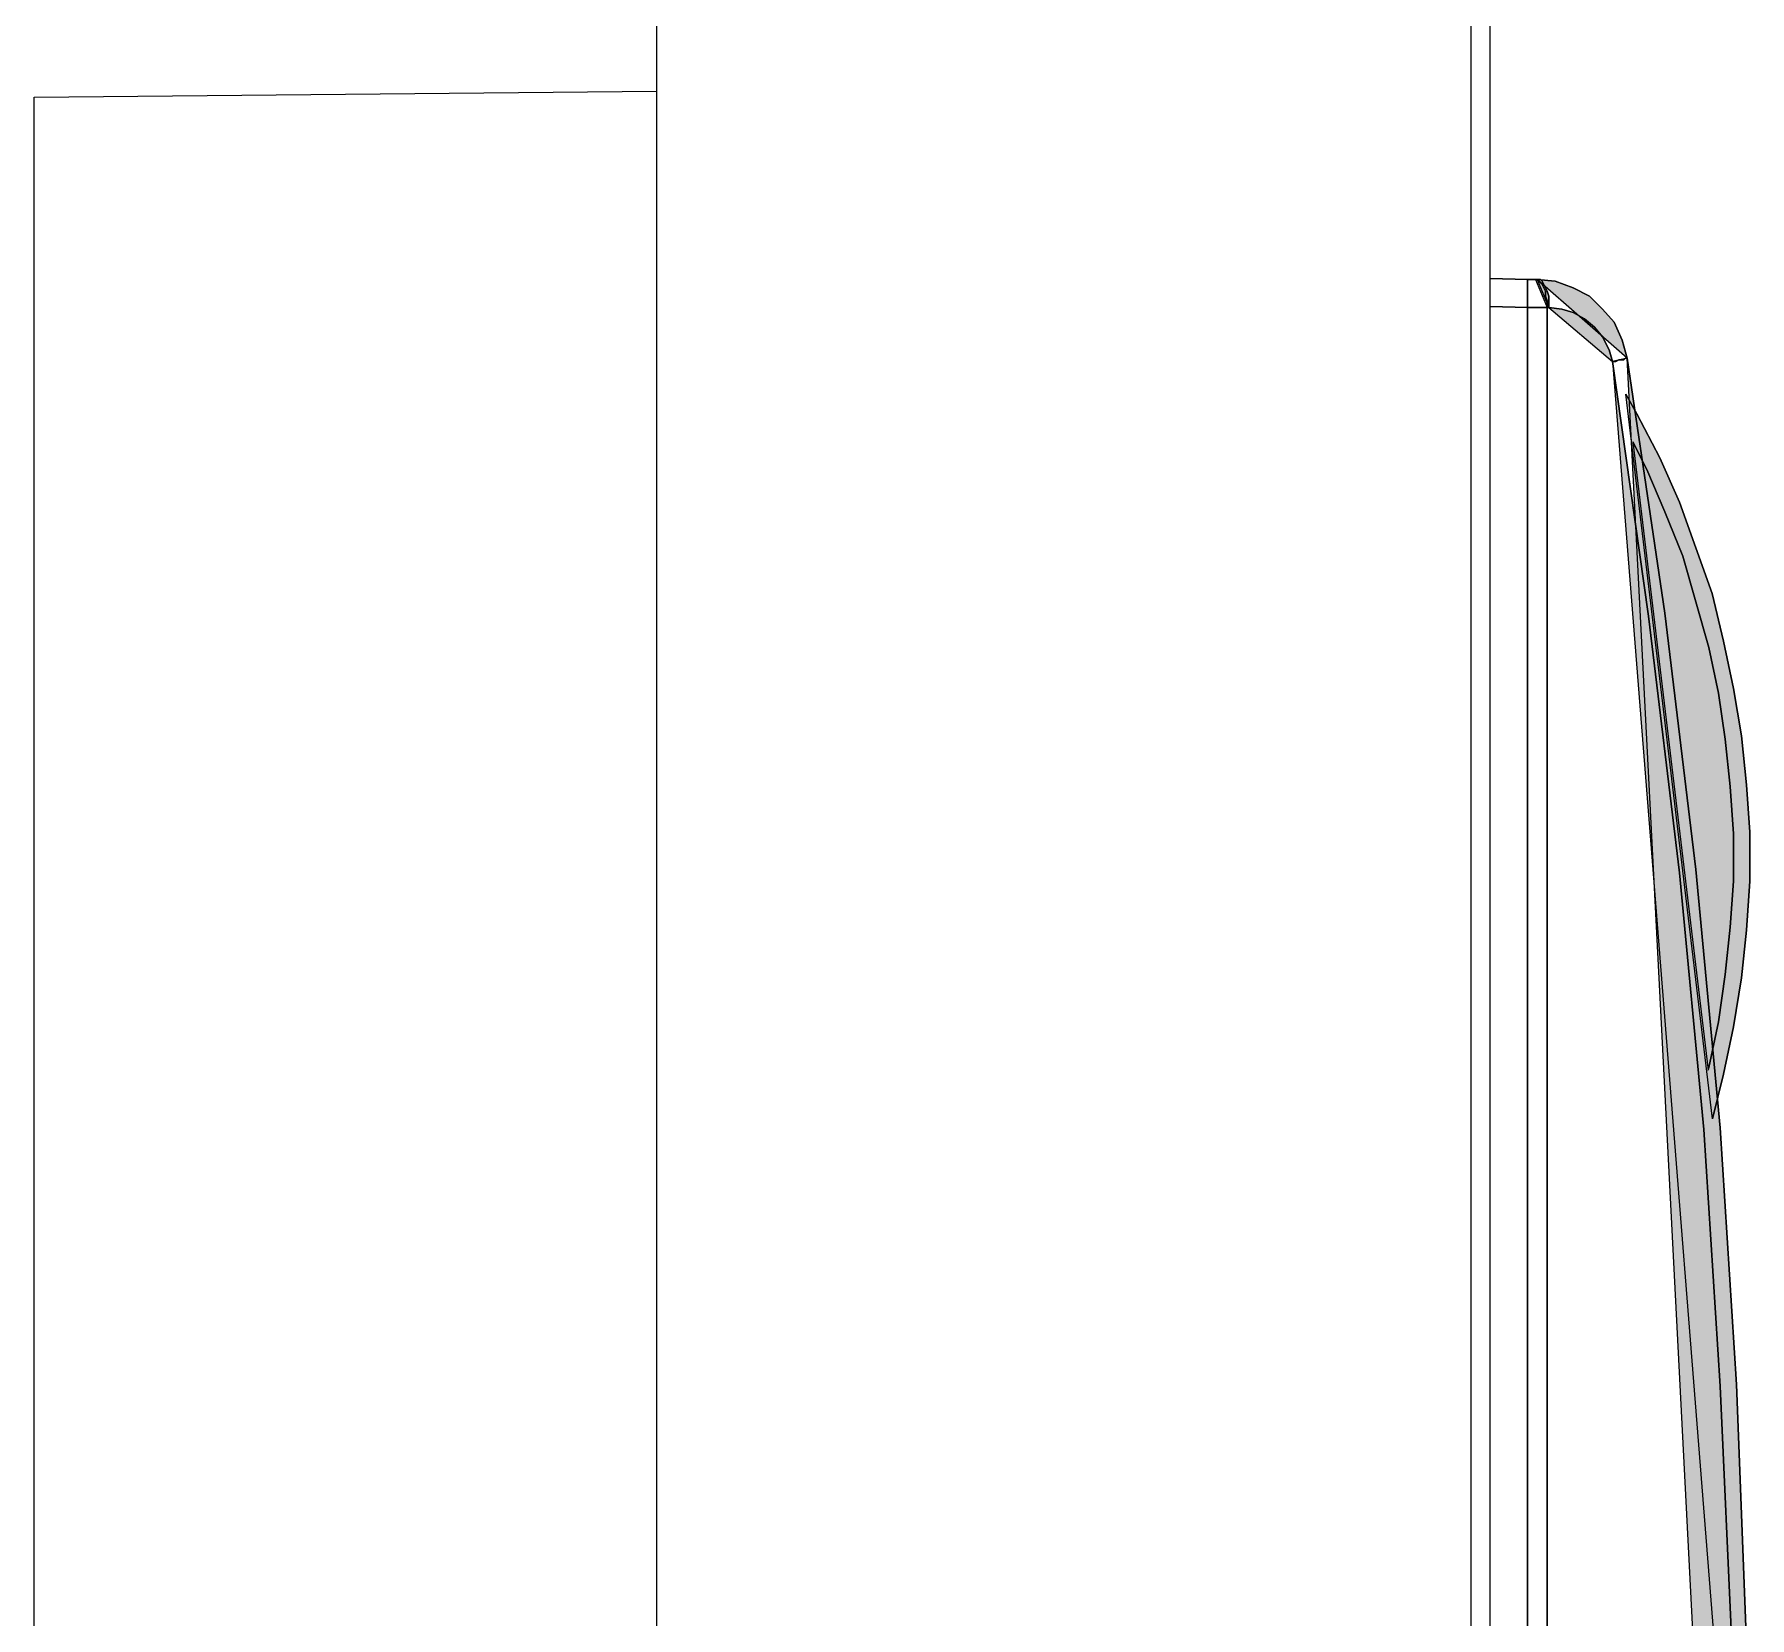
# Model space of a CAD drawing. Header units: centimetres. Extents: x -9.3 to 8.8, y -8.1 to 9.2.
# Drawn here: x 6.961 to 8.813, y 5.19 to 6.899 of the extents above; entities that cross this region are included whole.
import ezdxf

# ---------------------------------------------------------------- set-up
doc = ezdxf.new("R2010")
doc.units = ezdxf.units.CM
doc.header["$MEASUREMENT"] = 0
doc.layers.add('Camada 1', color=7, linetype='Continuous')

msp = doc.modelspace()

# ---------------------------------------------------------------- hatches: boundary and pattern name
at = {"layer": 'Camada 1', "true_color": 0x373435}
h = msp.add_hatch(color=250, dxfattribs=at)
edge = h.paths.add_edge_path()
edge.add_spline(control_points=[(8.5731, 6.63445), (8.5731, 6.63445), (8.53299, 6.63554), (8.53299, 6.63554), (8.53299, 6.63554), (8.5731, 6.63445), (8.5731, 6.63445)], knot_values=[0, 0, 0, 0, 0.5, 0.5, 0.5, 1, 1, 1, 1], degree=3, periodic=1)
h = msp.add_hatch(color=250, dxfattribs=at)
edge = h.paths.add_edge_path()
edge.add_spline(control_points=[(8.5731, 6.63445), (8.5731, 6.63445), (8.5731, 6.60446), (8.5731, 6.60446), (8.5731, 6.60446), (8.5731, 6.63445), (8.5731, 6.63445)], knot_values=[0, 0, 0, 0, 0.5, 0.5, 0.5, 1, 1, 1, 1], degree=3, periodic=1)
h = msp.add_hatch(color=250, dxfattribs=at)
edge = h.paths.add_edge_path()
edge.add_spline(control_points=[(8.58192, 6.63445), (8.58192, 6.63445), (8.5731, 6.63445), (8.5731, 6.63445), (8.5731, 6.63445), (8.58192, 6.63445), (8.58192, 6.63445)], knot_values=[0, 0, 0, 0, 0.5, 0.5, 0.5, 1, 1, 1, 1], degree=3, periodic=1)
h = msp.add_hatch(color=250, dxfattribs=at)
edge = h.paths.add_edge_path()
edge.add_spline(control_points=[(8.58192, 6.63445), (8.58192, 6.63445), (8.58368, 6.63445), (8.58368, 6.63445), (8.58368, 6.63445), (8.58545, 6.63268), (8.58545, 6.63268), (8.58545, 6.63268), (8.58897, 6.62915), (8.58897, 6.62915), (8.58897, 6.62915), (8.59074, 6.62563), (8.59074, 6.62563), (8.59074, 6.62563), (8.5925, 6.6221), (8.5925, 6.6221), (8.5925, 6.6221), (8.5925, 6.61681), (8.5925, 6.61681), (8.5925, 6.61681), (8.59427, 6.61151), (8.59427, 6.61151), (8.59427, 6.61151), (8.59427, 6.60446), (8.59427, 6.60446), (8.59427, 6.60446), (8.58192, 6.63445), (8.58192, 6.63445)], knot_values=[0, 0, 0, 0, 0.1111111, 0.1111111, 0.1111111, 0.2222222, 0.2222222, 0.2222222, 0.3333333, 0.3333333, 0.3333333, 0.4444444, 0.4444444, 0.4444444, 0.5555556, 0.5555556, 0.5555556, 0.6666667, 0.6666667, 0.6666667, 0.7777778, 0.7777778, 0.7777778, 0.8888889, 0.8888889, 0.8888889, 1, 1, 1, 1], degree=3, periodic=1)
h = msp.add_hatch(color=250, dxfattribs=at)
edge = h.paths.add_edge_path()
edge.add_spline(control_points=[(8.58368, 6.63445), (8.58368, 6.63445), (8.58192, 6.63445), (8.58192, 6.63445), (8.58192, 6.63445), (8.58368, 6.63445), (8.58368, 6.63445)], knot_values=[0, 0, 0, 0, 0.5, 0.5, 0.5, 1, 1, 1, 1], degree=3, periodic=1)
h = msp.add_hatch(color=250, dxfattribs=at)
edge = h.paths.add_edge_path()
edge.add_spline(control_points=[(8.58368, 6.63445), (8.58368, 6.63445), (8.58721, 6.63445), (8.58721, 6.63445), (8.58721, 6.63445), (8.58897, 6.63268), (8.58897, 6.63268), (8.58897, 6.63268), (8.59074, 6.62915), (8.59074, 6.62915), (8.59074, 6.62915), (8.5925, 6.62563), (8.5925, 6.62563), (8.5925, 6.62563), (8.59427, 6.6221), (8.59427, 6.6221), (8.59427, 6.6221), (8.59603, 6.61681), (8.59603, 6.61681), (8.59603, 6.61681), (8.59603, 6.60446), (8.59603, 6.60446), (8.59603, 6.60446), (8.58368, 6.63445), (8.58368, 6.63445)], knot_values=[0, 0, 0, 0, 0.125, 0.125, 0.125, 0.25, 0.25, 0.25, 0.375, 0.375, 0.375, 0.5, 0.5, 0.5, 0.625, 0.625, 0.625, 0.75, 0.75, 0.75, 0.875, 0.875, 0.875, 1, 1, 1, 1], degree=3, periodic=1)
h = msp.add_hatch(color=250, dxfattribs=at)
edge = h.paths.add_edge_path()
edge.add_spline(control_points=[(8.6807, 6.54978), (8.6807, 6.54978), (8.6754, 6.56918), (8.6754, 6.56918), (8.6754, 6.56918), (8.66658, 6.58858), (8.66658, 6.58858), (8.66658, 6.58858), (8.65424, 6.6027), (8.65424, 6.6027), (8.65424, 6.6027), (8.64013, 6.61681), (8.64013, 6.61681), (8.64013, 6.61681), (8.62249, 6.62563), (8.62249, 6.62563), (8.62249, 6.62563), (8.60308, 6.63268), (8.60308, 6.63268), (8.60308, 6.63268), (8.58368, 6.63445), (8.58368, 6.63445), (8.58368, 6.63445), (8.6807, 6.54978), (8.6807, 6.54978)], knot_values=[0, 0, 0, 0, 0.125, 0.125, 0.125, 0.25, 0.25, 0.25, 0.375, 0.375, 0.375, 0.5, 0.5, 0.5, 0.625, 0.625, 0.625, 0.75, 0.75, 0.75, 0.875, 0.875, 0.875, 1, 1, 1, 1], degree=3, periodic=1)
h = msp.add_hatch(color=250, dxfattribs=at)
edge = h.paths.add_edge_path()
edge.add_spline(control_points=[(8.53299, 6.60555), (8.53299, 6.60555), (8.5731, 6.60446), (8.5731, 6.60446), (8.5731, 6.60446), (8.53299, 6.60555), (8.53299, 6.60555)], knot_values=[0, 0, 0, 0, 0.5, 0.5, 0.5, 1, 1, 1, 1], degree=3, periodic=1)
h = msp.add_hatch(color=250, dxfattribs=at)
edge = h.paths.add_edge_path()
edge.add_spline(control_points=[(8.5731, 6.60446), (8.5731, 6.60446), (8.5731, 3.16135), (8.5731, 3.16135), (8.5731, 3.16135), (8.5731, 4.63289), (8.5731, 4.63289), (8.5731, 4.63289), (8.5731, 3.16135), (8.5731, 3.16135), (8.5731, 3.16135), (8.5731, 4.63289), (8.5731, 4.63289), (8.5731, 4.63289), (8.5731, 3.16135), (8.5731, 3.16135), (8.5731, 3.16135), (8.5731, 4.63289), (8.5731, 4.63289), (8.5731, 4.63289), (8.5731, 3.16135), (8.5731, 3.16135), (8.5731, 3.16135), (8.5731, 4.63289), (8.5731, 4.63289), (8.5731, 4.63289), (8.5731, 6.60446), (8.5731, 6.60446)], knot_values=[0, 0, 0, 0, 0.1111111, 0.1111111, 0.1111111, 0.2222222, 0.2222222, 0.2222222, 0.3333333, 0.3333333, 0.3333333, 0.4444444, 0.4444444, 0.4444444, 0.5555556, 0.5555556, 0.5555556, 0.6666667, 0.6666667, 0.6666667, 0.7777778, 0.7777778, 0.7777778, 0.8888889, 0.8888889, 0.8888889, 1, 1, 1, 1], degree=3, periodic=1)
h = msp.add_hatch(color=250, dxfattribs=at)
edge = h.paths.add_edge_path()
edge.add_spline(control_points=[(8.5731, 6.60446), (8.5731, 6.60446), (8.59427, 6.60446), (8.59427, 6.60446), (8.59427, 6.60446), (8.5731, 6.60446), (8.5731, 6.60446)], knot_values=[0, 0, 0, 0, 0.5, 0.5, 0.5, 1, 1, 1, 1], degree=3, periodic=1)
h = msp.add_hatch(color=250, dxfattribs=at)
edge = h.paths.add_edge_path()
edge.add_spline(control_points=[(8.59427, 3.16135), (8.59427, 3.16135), (8.59427, 6.60446), (8.59427, 6.60446), (8.59427, 6.60446), (8.59427, 3.16135), (8.59427, 3.16135)], knot_values=[0, 0, 0, 0, 0.5, 0.5, 0.5, 1, 1, 1, 1], degree=3, periodic=1)
h = msp.add_hatch(color=250, dxfattribs=at)
edge = h.paths.add_edge_path()
edge.add_spline(control_points=[(8.59427, 6.60446), (8.59427, 6.60446), (8.59603, 6.60446), (8.59603, 6.60446), (8.59603, 6.60446), (8.59427, 6.60446), (8.59427, 6.60446)], knot_values=[0, 0, 0, 0, 0.5, 0.5, 0.5, 1, 1, 1, 1], degree=3, periodic=1)
h = msp.add_hatch(color=250, dxfattribs=at)
edge = h.paths.add_edge_path()
edge.add_spline(control_points=[(8.59603, 6.60446), (8.59603, 6.60446), (8.61014, 6.6027), (8.61014, 6.6027), (8.61014, 6.6027), (8.62249, 6.59917), (8.62249, 6.59917), (8.62249, 6.59917), (8.63483, 6.59211), (8.63483, 6.59211), (8.63483, 6.59211), (8.64542, 6.58329), (8.64542, 6.58329), (8.64542, 6.58329), (8.65424, 6.57271), (8.65424, 6.57271), (8.65424, 6.57271), (8.66129, 6.5586), (8.66129, 6.5586), (8.66129, 6.5586), (8.66482, 6.54625), (8.66482, 6.54625), (8.66482, 6.54625), (8.59603, 6.60446), (8.59603, 6.60446)], knot_values=[0, 0, 0, 0, 0.125, 0.125, 0.125, 0.25, 0.25, 0.25, 0.375, 0.375, 0.375, 0.5, 0.5, 0.5, 0.625, 0.625, 0.625, 0.75, 0.75, 0.75, 0.875, 0.875, 0.875, 1, 1, 1, 1], degree=3, periodic=1)
h = msp.add_hatch(color=250, dxfattribs=at)
edge = h.paths.add_edge_path()
edge.add_spline(control_points=[(8.6807, 6.54978), (8.6807, 6.54978), (8.67893, 6.54978), (8.67893, 6.54978), (8.67893, 6.54978), (8.67717, 6.54801), (8.67717, 6.54801), (8.67717, 6.54801), (8.67188, 6.54801), (8.67188, 6.54801), (8.67188, 6.54801), (8.66835, 6.54625), (8.66835, 6.54625), (8.66835, 6.54625), (8.66482, 6.54625), (8.66482, 6.54625), (8.66482, 6.54625), (8.6807, 6.54978), (8.6807, 6.54978)], knot_values=[0, 0, 0, 0, 0.1666667, 0.1666667, 0.1666667, 0.3333333, 0.3333333, 0.3333333, 0.5, 0.5, 0.5, 0.6666667, 0.6666667, 0.6666667, 0.8333333, 0.8333333, 0.8333333, 1, 1, 1, 1], degree=3, periodic=1)
h = msp.add_hatch(color=250, dxfattribs=at)
edge = h.paths.add_edge_path()
edge.add_spline(control_points=[(8.66482, 6.54625), (8.66482, 6.54625), (8.70363, 6.27108), (8.70363, 6.27108), (8.70363, 6.27108), (8.73714, 5.99415), (8.73714, 5.99415), (8.73714, 5.99415), (8.7636, 5.71722), (8.7636, 5.71722), (8.7636, 5.71722), (8.78124, 5.44029), (8.78124, 5.44029), (8.78124, 5.44029), (8.79358, 5.1616), (8.79358, 5.1616), (8.79358, 5.1616), (8.79711, 4.8829), (8.79711, 4.8829), (8.79711, 4.8829), (8.79394, 4.63289), (8.79394, 4.63289), (8.79394, 4.63289), (8.79711, 4.8829), (8.79711, 4.8829), (8.79711, 4.8829), (8.66482, 6.54625), (8.66482, 6.54625)], knot_values=[0, 0, 0, 0, 0.1111111, 0.1111111, 0.1111111, 0.2222222, 0.2222222, 0.2222222, 0.3333333, 0.3333333, 0.3333333, 0.4444444, 0.4444444, 0.4444444, 0.5555556, 0.5555556, 0.5555556, 0.6666667, 0.6666667, 0.6666667, 0.7777778, 0.7777778, 0.7777778, 0.8888889, 0.8888889, 0.8888889, 1, 1, 1, 1], degree=3, periodic=1)
h = msp.add_hatch(color=250, dxfattribs=at)
edge = h.paths.add_edge_path()
edge.add_spline(control_points=[(8.79711, 4.29768), (8.79711, 4.29768), (8.79888, 4.32551), (8.79888, 4.32551), (8.79888, 4.32551), (8.80946, 4.60421), (8.80946, 4.60421), (8.80946, 4.60421), (8.81299, 4.8829), (8.81299, 4.8829), (8.81299, 4.8829), (8.80946, 5.1616), (8.80946, 5.1616), (8.80946, 5.1616), (8.79888, 5.44206), (8.79888, 5.44206), (8.79888, 5.44206), (8.78124, 5.71899), (8.78124, 5.71899), (8.78124, 5.71899), (8.75478, 5.99768), (8.75478, 5.99768), (8.75478, 5.99768), (8.72127, 6.27461), (8.72127, 6.27461), (8.72127, 6.27461), (8.6807, 6.54978), (8.6807, 6.54978), (8.6807, 6.54978), (8.72127, 6.27461), (8.72127, 6.27461), (8.72127, 6.27461), (8.6807, 6.54978), (8.6807, 6.54978), (8.6807, 6.54978), (8.79711, 4.29768), (8.79711, 4.29768)], knot_values=[0, 0, 0, 0, 0.0833333, 0.0833333, 0.0833333, 0.1666667, 0.1666667, 0.1666667, 0.25, 0.25, 0.25, 0.3333333, 0.3333333, 0.3333333, 0.4166667, 0.4166667, 0.4166667, 0.5, 0.5, 0.5, 0.5833333, 0.5833333, 0.5833333, 0.6666667, 0.6666667, 0.6666667, 0.75, 0.75, 0.75, 0.8333333, 0.8333333, 0.8333333, 0.9166667, 0.9166667, 0.9166667, 1, 1, 1, 1], degree=3, periodic=1)
h = msp.add_hatch(color=250, dxfattribs=at)
edge = h.paths.add_edge_path()
edge.add_spline(control_points=[(8.77273, 5.72883), (8.77273, 5.72883), (8.78473, 5.77698), (8.78473, 5.77698), (8.78473, 5.77698), (8.79535, 5.82814), (8.79535, 5.82814), (8.79535, 5.82814), (8.80417, 5.88105), (8.80417, 5.88105), (8.80417, 5.88105), (8.80946, 5.93221), (8.80946, 5.93221), (8.80946, 5.93221), (8.81299, 5.98512), (8.81299, 5.98512), (8.81299, 5.98512), (8.81299, 6.03804), (8.81299, 6.03804), (8.81299, 6.03804), (8.80946, 6.08919), (8.80946, 6.08919), (8.80946, 6.08919), (8.80417, 6.14211), (8.80417, 6.14211), (8.80417, 6.14211), (8.79535, 6.19326), (8.79535, 6.19326), (8.79535, 6.19326), (8.78473, 6.24441), (8.78473, 6.24441), (8.78473, 6.24441), (8.77242, 6.29557), (8.77242, 6.29557), (8.77242, 6.29557), (8.75478, 6.34496), (8.75478, 6.34496), (8.75478, 6.34496), (8.73714, 6.39434), (8.73714, 6.39434), (8.73714, 6.39434), (8.71594, 6.44197), (8.71594, 6.44197), (8.71594, 6.44197), (8.69128, 6.48959), (8.69128, 6.48959), (8.69128, 6.48959), (8.67933, 6.5109), (8.67933, 6.5109), (8.67933, 6.5109), (8.77273, 5.72883), (8.77273, 5.72883)], knot_values=[0, 0, 0, 0, 0.0588235, 0.0588235, 0.0588235, 0.1176471, 0.1176471, 0.1176471, 0.1764706, 0.1764706, 0.1764706, 0.2352941, 0.2352941, 0.2352941, 0.2941176, 0.2941176, 0.2941176, 0.3529412, 0.3529412, 0.3529412, 0.4117647, 0.4117647, 0.4117647, 0.4705882, 0.4705882, 0.4705882, 0.5294118, 0.5294118, 0.5294118, 0.5882353, 0.5882353, 0.5882353, 0.6470588, 0.6470588, 0.6470588, 0.7058824, 0.7058824, 0.7058824, 0.7647059, 0.7647059, 0.7647059, 0.8235294, 0.8235294, 0.8235294, 0.8823529, 0.8823529, 0.8823529, 0.9411765, 0.9411765, 0.9411765, 1, 1, 1, 1], degree=3, periodic=1)
h = msp.add_hatch(color=250, dxfattribs=at)
edge = h.paths.add_edge_path()
edge.add_spline(control_points=[(8.68695, 6.45937), (8.68695, 6.45937), (8.70183, 6.42962), (8.70183, 6.42962), (8.70183, 6.42962), (8.72123, 6.38376), (8.72123, 6.38376), (8.72123, 6.38376), (8.74067, 6.33614), (8.74067, 6.33614), (8.74067, 6.33614), (8.75478, 6.28675), (8.75478, 6.28675), (8.75478, 6.28675), (8.76889, 6.23736), (8.76889, 6.23736), (8.76889, 6.23736), (8.77944, 6.18797), (8.77944, 6.18797), (8.77944, 6.18797), (8.78653, 6.13858), (8.78653, 6.13858), (8.78653, 6.13858), (8.79182, 6.08743), (8.79182, 6.08743), (8.79182, 6.08743), (8.79535, 6.03628), (8.79535, 6.03628), (8.79535, 6.03628), (8.79535, 5.98512), (8.79535, 5.98512), (8.79535, 5.98512), (8.79182, 5.93573), (8.79182, 5.93573), (8.79182, 5.93573), (8.78653, 5.88458), (8.78653, 5.88458), (8.78653, 5.88458), (8.77944, 5.83343), (8.77944, 5.83343), (8.77944, 5.83343), (8.76889, 5.78404), (8.76889, 5.78404), (8.76889, 5.78404), (8.7681, 5.78126), (8.7681, 5.78126), (8.7681, 5.78126), (8.68695, 6.45937), (8.68695, 6.45937)], knot_values=[0, 0, 0, 0, 0.0625, 0.0625, 0.0625, 0.125, 0.125, 0.125, 0.1875, 0.1875, 0.1875, 0.25, 0.25, 0.25, 0.3125, 0.3125, 0.3125, 0.375, 0.375, 0.375, 0.4375, 0.4375, 0.4375, 0.5, 0.5, 0.5, 0.5625, 0.5625, 0.5625, 0.625, 0.625, 0.625, 0.6875, 0.6875, 0.6875, 0.75, 0.75, 0.75, 0.8125, 0.8125, 0.8125, 0.875, 0.875, 0.875, 0.9375, 0.9375, 0.9375, 1, 1, 1, 1], degree=3, periodic=1)
h = msp.add_hatch(color=250, dxfattribs=at)
edge = h.paths.add_edge_path()
edge.add_spline(control_points=[(8.80946, 6.08037), (8.80946, 6.08037), (8.80946, 6.08037), (8.80946, 6.08037)], knot_values=[0, 0, 0, 0, 1, 1, 1, 1], degree=3, periodic=1)
h = msp.add_hatch(color=250, dxfattribs=at)
edge = h.paths.add_edge_path()
edge.add_spline(control_points=[(8.80946, 5.94103), (8.80946, 5.94103), (8.80946, 5.94103), (8.80946, 5.94103)], knot_values=[0, 0, 0, 0, 1, 1, 1, 1], degree=3, periodic=1)

# ---------------------------------------------------------------- linework, layer by layer
at = {"layer": 'Camada 1', "color": 250, "lineweight": 25}
for points in [[(7.6334, -2.70228), (7.6334, -2.70228), (7.6334, 8.93939), (7.6334, 8.93939)], [(8.51182, 8.93939), (8.51182, 8.93939), (8.51182, -2.70228), (8.51182, -2.70228)], [(8.53299, -2.70228), (8.53299, -2.70228), (8.53299, 8.93939), (8.53299, 8.93939)], [(6.96136, 6.83154), (6.96136, 6.83154), (7.6334, 6.83796), (7.6334, 6.83796)], [(6.96136, -0.60149), (6.96136, -0.60149), (6.96136, 6.83154), (6.96136, 6.83154)], [(8.5731, 6.63445), (8.5731, 6.63445), (8.53299, 6.63554), (8.53299, 6.63554)], [(8.5731, 6.63445), (8.5731, 6.63445), (8.5731, 6.60446), (8.5731, 6.60446)], [(8.58192, 6.63445), (8.58192, 6.63445), (8.5731, 6.63445), (8.5731, 6.63445)], [(8.58368, 6.63445), (8.58368, 6.63445), (8.58192, 6.63445), (8.58192, 6.63445)], [(8.53299, 6.60555), (8.53299, 6.60555), (8.5731, 6.60446), (8.5731, 6.60446)], [(8.5731, 6.60446), (8.5731, 6.60446), (8.59427, 6.60446), (8.59427, 6.60446)], [(8.59427, 3.16135), (8.59427, 3.16135), (8.59427, 6.60446), (8.59427, 6.60446)], [(8.59427, 6.60446), (8.59427, 6.60446), (8.59603, 6.60446), (8.59603, 6.60446)], [(8.80946, 6.08037), (8.80946, 6.08037), (8.80946, 6.08037), (8.80946, 6.08037)], [(8.80946, 5.94103), (8.80946, 5.94103), (8.80946, 5.94103), (8.80946, 5.94103)]]:
    msp.add_open_spline(points, degree=3, dxfattribs=at)
at = {"layer": 'Camada 1', "color": 250}
for points, knots in [([(8.5731, 6.63445), (8.5731, 6.63445), (8.53299, 6.63554), (8.53299, 6.63554), (8.53299, 6.63554), (8.5731, 6.63445), (8.5731, 6.63445)], [0, 0, 0, 0, 0.5, 0.5, 0.5, 1, 1, 1, 1]), ([(8.5731, 6.63445), (8.5731, 6.63445), (8.5731, 6.60446), (8.5731, 6.60446), (8.5731, 6.60446), (8.5731, 6.63445), (8.5731, 6.63445)], [0, 0, 0, 0, 0.5, 0.5, 0.5, 1, 1, 1, 1]), ([(8.58192, 6.63445), (8.58192, 6.63445), (8.5731, 6.63445), (8.5731, 6.63445), (8.5731, 6.63445), (8.58192, 6.63445), (8.58192, 6.63445)], [0, 0, 0, 0, 0.5, 0.5, 0.5, 1, 1, 1, 1]), ([(8.58192, 6.63445), (8.58192, 6.63445), (8.58368, 6.63445), (8.58368, 6.63445), (8.58368, 6.63445), (8.58545, 6.63268), (8.58545, 6.63268), (8.58545, 6.63268), (8.58897, 6.62915), (8.58897, 6.62915), (8.58897, 6.62915), (8.59074, 6.62563), (8.59074, 6.62563), (8.59074, 6.62563), (8.5925, 6.6221), (8.5925, 6.6221), (8.5925, 6.6221), (8.5925, 6.61681), (8.5925, 6.61681), (8.5925, 6.61681), (8.59427, 6.61151), (8.59427, 6.61151), (8.59427, 6.61151), (8.59427, 6.60446), (8.59427, 6.60446), (8.59427, 6.60446), (8.58192, 6.63445), (8.58192, 6.63445)], [0, 0, 0, 0, 0.1111111, 0.1111111, 0.1111111, 0.2222222, 0.2222222, 0.2222222, 0.3333333, 0.3333333, 0.3333333, 0.4444444, 0.4444444, 0.4444444, 0.5555556, 0.5555556, 0.5555556, 0.6666667, 0.6666667, 0.6666667, 0.7777778, 0.7777778, 0.7777778, 0.8888889, 0.8888889, 0.8888889, 1, 1, 1, 1]), ([(8.58368, 6.63445), (8.58368, 6.63445), (8.58192, 6.63445), (8.58192, 6.63445), (8.58192, 6.63445), (8.58368, 6.63445), (8.58368, 6.63445)], [0, 0, 0, 0, 0.5, 0.5, 0.5, 1, 1, 1, 1]), ([(8.58368, 6.63445), (8.58368, 6.63445), (8.58721, 6.63445), (8.58721, 6.63445), (8.58721, 6.63445), (8.58897, 6.63268), (8.58897, 6.63268), (8.58897, 6.63268), (8.59074, 6.62915), (8.59074, 6.62915), (8.59074, 6.62915), (8.5925, 6.62563), (8.5925, 6.62563), (8.5925, 6.62563), (8.59427, 6.6221), (8.59427, 6.6221), (8.59427, 6.6221), (8.59603, 6.61681), (8.59603, 6.61681), (8.59603, 6.61681), (8.59603, 6.60446), (8.59603, 6.60446), (8.59603, 6.60446), (8.58368, 6.63445), (8.58368, 6.63445)], [0, 0, 0, 0, 0.125, 0.125, 0.125, 0.25, 0.25, 0.25, 0.375, 0.375, 0.375, 0.5, 0.5, 0.5, 0.625, 0.625, 0.625, 0.75, 0.75, 0.75, 0.875, 0.875, 0.875, 1, 1, 1, 1]), ([(8.6807, 6.54978), (8.6807, 6.54978), (8.6754, 6.56918), (8.6754, 6.56918), (8.6754, 6.56918), (8.66658, 6.58858), (8.66658, 6.58858), (8.66658, 6.58858), (8.65424, 6.6027), (8.65424, 6.6027), (8.65424, 6.6027), (8.64013, 6.61681), (8.64013, 6.61681), (8.64013, 6.61681), (8.62249, 6.62563), (8.62249, 6.62563), (8.62249, 6.62563), (8.60308, 6.63268), (8.60308, 6.63268), (8.60308, 6.63268), (8.58368, 6.63445), (8.58368, 6.63445), (8.58368, 6.63445), (8.6807, 6.54978), (8.6807, 6.54978)], [0, 0, 0, 0, 0.125, 0.125, 0.125, 0.25, 0.25, 0.25, 0.375, 0.375, 0.375, 0.5, 0.5, 0.5, 0.625, 0.625, 0.625, 0.75, 0.75, 0.75, 0.875, 0.875, 0.875, 1, 1, 1, 1]), ([(8.53299, 6.60555), (8.53299, 6.60555), (8.5731, 6.60446), (8.5731, 6.60446), (8.5731, 6.60446), (8.53299, 6.60555), (8.53299, 6.60555)], [0, 0, 0, 0, 0.5, 0.5, 0.5, 1, 1, 1, 1]), ([(8.5731, 6.60446), (8.5731, 6.60446), (8.5731, 3.16135), (8.5731, 3.16135), (8.5731, 3.16135), (8.5731, 4.63289), (8.5731, 4.63289), (8.5731, 4.63289), (8.5731, 3.16135), (8.5731, 3.16135), (8.5731, 3.16135), (8.5731, 4.63289), (8.5731, 4.63289), (8.5731, 4.63289), (8.5731, 3.16135), (8.5731, 3.16135), (8.5731, 3.16135), (8.5731, 4.63289), (8.5731, 4.63289), (8.5731, 4.63289), (8.5731, 3.16135), (8.5731, 3.16135), (8.5731, 3.16135), (8.5731, 4.63289), (8.5731, 4.63289), (8.5731, 4.63289), (8.5731, 6.60446), (8.5731, 6.60446)], [0, 0, 0, 0, 0.1111111, 0.1111111, 0.1111111, 0.2222222, 0.2222222, 0.2222222, 0.3333333, 0.3333333, 0.3333333, 0.4444444, 0.4444444, 0.4444444, 0.5555556, 0.5555556, 0.5555556, 0.6666667, 0.6666667, 0.6666667, 0.7777778, 0.7777778, 0.7777778, 0.8888889, 0.8888889, 0.8888889, 1, 1, 1, 1]), ([(8.5731, 6.60446), (8.5731, 6.60446), (8.59427, 6.60446), (8.59427, 6.60446), (8.59427, 6.60446), (8.5731, 6.60446), (8.5731, 6.60446)], [0, 0, 0, 0, 0.5, 0.5, 0.5, 1, 1, 1, 1]), ([(8.59427, 3.16135), (8.59427, 3.16135), (8.59427, 6.60446), (8.59427, 6.60446), (8.59427, 6.60446), (8.59427, 3.16135), (8.59427, 3.16135)], [0, 0, 0, 0, 0.5, 0.5, 0.5, 1, 1, 1, 1]), ([(8.59427, 6.60446), (8.59427, 6.60446), (8.59603, 6.60446), (8.59603, 6.60446), (8.59603, 6.60446), (8.59427, 6.60446), (8.59427, 6.60446)], [0, 0, 0, 0, 0.5, 0.5, 0.5, 1, 1, 1, 1]), ([(8.59603, 6.60446), (8.59603, 6.60446), (8.61014, 6.6027), (8.61014, 6.6027), (8.61014, 6.6027), (8.62249, 6.59917), (8.62249, 6.59917), (8.62249, 6.59917), (8.63483, 6.59211), (8.63483, 6.59211), (8.63483, 6.59211), (8.64542, 6.58329), (8.64542, 6.58329), (8.64542, 6.58329), (8.65424, 6.57271), (8.65424, 6.57271), (8.65424, 6.57271), (8.66129, 6.5586), (8.66129, 6.5586), (8.66129, 6.5586), (8.66482, 6.54625), (8.66482, 6.54625), (8.66482, 6.54625), (8.59603, 6.60446), (8.59603, 6.60446)], [0, 0, 0, 0, 0.125, 0.125, 0.125, 0.25, 0.25, 0.25, 0.375, 0.375, 0.375, 0.5, 0.5, 0.5, 0.625, 0.625, 0.625, 0.75, 0.75, 0.75, 0.875, 0.875, 0.875, 1, 1, 1, 1]), ([(8.6807, 6.54978), (8.6807, 6.54978), (8.67893, 6.54978), (8.67893, 6.54978), (8.67893, 6.54978), (8.67717, 6.54801), (8.67717, 6.54801), (8.67717, 6.54801), (8.67188, 6.54801), (8.67188, 6.54801), (8.67188, 6.54801), (8.66835, 6.54625), (8.66835, 6.54625), (8.66835, 6.54625), (8.66482, 6.54625), (8.66482, 6.54625), (8.66482, 6.54625), (8.6807, 6.54978), (8.6807, 6.54978)], [0, 0, 0, 0, 0.1666667, 0.1666667, 0.1666667, 0.3333333, 0.3333333, 0.3333333, 0.5, 0.5, 0.5, 0.6666667, 0.6666667, 0.6666667, 0.8333333, 0.8333333, 0.8333333, 1, 1, 1, 1]), ([(8.66482, 6.54625), (8.66482, 6.54625), (8.70363, 6.27108), (8.70363, 6.27108), (8.70363, 6.27108), (8.73714, 5.99415), (8.73714, 5.99415), (8.73714, 5.99415), (8.7636, 5.71722), (8.7636, 5.71722), (8.7636, 5.71722), (8.78124, 5.44029), (8.78124, 5.44029), (8.78124, 5.44029), (8.79358, 5.1616), (8.79358, 5.1616), (8.79358, 5.1616), (8.79711, 4.8829), (8.79711, 4.8829), (8.79711, 4.8829), (8.79394, 4.63289), (8.79394, 4.63289), (8.79394, 4.63289), (8.79711, 4.8829), (8.79711, 4.8829), (8.79711, 4.8829), (8.66482, 6.54625), (8.66482, 6.54625)], [0, 0, 0, 0, 0.1111111, 0.1111111, 0.1111111, 0.2222222, 0.2222222, 0.2222222, 0.3333333, 0.3333333, 0.3333333, 0.4444444, 0.4444444, 0.4444444, 0.5555556, 0.5555556, 0.5555556, 0.6666667, 0.6666667, 0.6666667, 0.7777778, 0.7777778, 0.7777778, 0.8888889, 0.8888889, 0.8888889, 1, 1, 1, 1]), ([(8.79711, 4.29768), (8.79711, 4.29768), (8.79888, 4.32551), (8.79888, 4.32551), (8.79888, 4.32551), (8.80946, 4.60421), (8.80946, 4.60421), (8.80946, 4.60421), (8.81299, 4.8829), (8.81299, 4.8829), (8.81299, 4.8829), (8.80946, 5.1616), (8.80946, 5.1616), (8.80946, 5.1616), (8.79888, 5.44206), (8.79888, 5.44206), (8.79888, 5.44206), (8.78124, 5.71899), (8.78124, 5.71899), (8.78124, 5.71899), (8.75478, 5.99768), (8.75478, 5.99768), (8.75478, 5.99768), (8.72127, 6.27461), (8.72127, 6.27461), (8.72127, 6.27461), (8.6807, 6.54978), (8.6807, 6.54978), (8.6807, 6.54978), (8.72127, 6.27461), (8.72127, 6.27461), (8.72127, 6.27461), (8.6807, 6.54978), (8.6807, 6.54978), (8.6807, 6.54978), (8.79711, 4.29768), (8.79711, 4.29768)], [0, 0, 0, 0, 0.0833333, 0.0833333, 0.0833333, 0.1666667, 0.1666667, 0.1666667, 0.25, 0.25, 0.25, 0.3333333, 0.3333333, 0.3333333, 0.4166667, 0.4166667, 0.4166667, 0.5, 0.5, 0.5, 0.5833333, 0.5833333, 0.5833333, 0.6666667, 0.6666667, 0.6666667, 0.75, 0.75, 0.75, 0.8333333, 0.8333333, 0.8333333, 0.9166667, 0.9166667, 0.9166667, 1, 1, 1, 1]), ([(8.77273, 5.72883), (8.77273, 5.72883), (8.78473, 5.77698), (8.78473, 5.77698), (8.78473, 5.77698), (8.79535, 5.82814), (8.79535, 5.82814), (8.79535, 5.82814), (8.80417, 5.88105), (8.80417, 5.88105), (8.80417, 5.88105), (8.80946, 5.93221), (8.80946, 5.93221), (8.80946, 5.93221), (8.81299, 5.98512), (8.81299, 5.98512), (8.81299, 5.98512), (8.81299, 6.03804), (8.81299, 6.03804), (8.81299, 6.03804), (8.80946, 6.08919), (8.80946, 6.08919), (8.80946, 6.08919), (8.80417, 6.14211), (8.80417, 6.14211), (8.80417, 6.14211), (8.79535, 6.19326), (8.79535, 6.19326), (8.79535, 6.19326), (8.78473, 6.24441), (8.78473, 6.24441), (8.78473, 6.24441), (8.77242, 6.29557), (8.77242, 6.29557), (8.77242, 6.29557), (8.75478, 6.34496), (8.75478, 6.34496), (8.75478, 6.34496), (8.73714, 6.39434), (8.73714, 6.39434), (8.73714, 6.39434), (8.71594, 6.44197), (8.71594, 6.44197), (8.71594, 6.44197), (8.69128, 6.48959), (8.69128, 6.48959), (8.69128, 6.48959), (8.67933, 6.5109), (8.67933, 6.5109), (8.67933, 6.5109), (8.77273, 5.72883), (8.77273, 5.72883)], [0, 0, 0, 0, 0.0588235, 0.0588235, 0.0588235, 0.1176471, 0.1176471, 0.1176471, 0.1764706, 0.1764706, 0.1764706, 0.2352941, 0.2352941, 0.2352941, 0.2941176, 0.2941176, 0.2941176, 0.3529412, 0.3529412, 0.3529412, 0.4117647, 0.4117647, 0.4117647, 0.4705882, 0.4705882, 0.4705882, 0.5294118, 0.5294118, 0.5294118, 0.5882353, 0.5882353, 0.5882353, 0.6470588, 0.6470588, 0.6470588, 0.7058824, 0.7058824, 0.7058824, 0.7647059, 0.7647059, 0.7647059, 0.8235294, 0.8235294, 0.8235294, 0.8823529, 0.8823529, 0.8823529, 0.9411765, 0.9411765, 0.9411765, 1, 1, 1, 1]), ([(8.68695, 6.45937), (8.68695, 6.45937), (8.70183, 6.42962), (8.70183, 6.42962), (8.70183, 6.42962), (8.72123, 6.38376), (8.72123, 6.38376), (8.72123, 6.38376), (8.74067, 6.33614), (8.74067, 6.33614), (8.74067, 6.33614), (8.75478, 6.28675), (8.75478, 6.28675), (8.75478, 6.28675), (8.76889, 6.23736), (8.76889, 6.23736), (8.76889, 6.23736), (8.77944, 6.18797), (8.77944, 6.18797), (8.77944, 6.18797), (8.78653, 6.13858), (8.78653, 6.13858), (8.78653, 6.13858), (8.79182, 6.08743), (8.79182, 6.08743), (8.79182, 6.08743), (8.79535, 6.03628), (8.79535, 6.03628), (8.79535, 6.03628), (8.79535, 5.98512), (8.79535, 5.98512), (8.79535, 5.98512), (8.79182, 5.93573), (8.79182, 5.93573), (8.79182, 5.93573), (8.78653, 5.88458), (8.78653, 5.88458), (8.78653, 5.88458), (8.77944, 5.83343), (8.77944, 5.83343), (8.77944, 5.83343), (8.76889, 5.78404), (8.76889, 5.78404), (8.76889, 5.78404), (8.7681, 5.78126), (8.7681, 5.78126), (8.7681, 5.78126), (8.68695, 6.45937), (8.68695, 6.45937)], [0, 0, 0, 0, 0.0625, 0.0625, 0.0625, 0.125, 0.125, 0.125, 0.1875, 0.1875, 0.1875, 0.25, 0.25, 0.25, 0.3125, 0.3125, 0.3125, 0.375, 0.375, 0.375, 0.4375, 0.4375, 0.4375, 0.5, 0.5, 0.5, 0.5625, 0.5625, 0.5625, 0.625, 0.625, 0.625, 0.6875, 0.6875, 0.6875, 0.75, 0.75, 0.75, 0.8125, 0.8125, 0.8125, 0.875, 0.875, 0.875, 0.9375, 0.9375, 0.9375, 1, 1, 1, 1])]:
    msp.add_open_spline(points, degree=3, knots=knots, dxfattribs=at)
at = {"layer": 'Camada 1', "color": 250, "lineweight": 25}
for points, knots in [([(8.58192, 6.63445), (8.58192, 6.63445), (8.58368, 6.63445), (8.58368, 6.63445), (8.58368, 6.63445), (8.58545, 6.63268), (8.58545, 6.63268), (8.58545, 6.63268), (8.58897, 6.62915), (8.58897, 6.62915), (8.58897, 6.62915), (8.59074, 6.62563), (8.59074, 6.62563), (8.59074, 6.62563), (8.5925, 6.6221), (8.5925, 6.6221), (8.5925, 6.6221), (8.5925, 6.61681), (8.5925, 6.61681), (8.5925, 6.61681), (8.59427, 6.61151), (8.59427, 6.61151), (8.59427, 6.61151), (8.59427, 6.60446), (8.59427, 6.60446)], [0, 0, 0, 0, 0.125, 0.125, 0.125, 0.25, 0.25, 0.25, 0.375, 0.375, 0.375, 0.5, 0.5, 0.5, 0.625, 0.625, 0.625, 0.75, 0.75, 0.75, 0.875, 0.875, 0.875, 1, 1, 1, 1]), ([(8.58368, 6.63445), (8.58368, 6.63445), (8.58721, 6.63445), (8.58721, 6.63445), (8.58721, 6.63445), (8.58897, 6.63268), (8.58897, 6.63268), (8.58897, 6.63268), (8.59074, 6.62915), (8.59074, 6.62915), (8.59074, 6.62915), (8.5925, 6.62563), (8.5925, 6.62563), (8.5925, 6.62563), (8.59427, 6.6221), (8.59427, 6.6221), (8.59427, 6.6221), (8.59603, 6.61681), (8.59603, 6.61681), (8.59603, 6.61681), (8.59603, 6.60446), (8.59603, 6.60446)], [0, 0, 0, 0, 0.1428571, 0.1428571, 0.1428571, 0.2857143, 0.2857143, 0.2857143, 0.4285714, 0.4285714, 0.4285714, 0.5714286, 0.5714286, 0.5714286, 0.7142857, 0.7142857, 0.7142857, 0.8571429, 0.8571429, 0.8571429, 1, 1, 1, 1]), ([(8.6807, 6.54978), (8.6807, 6.54978), (8.6754, 6.56918), (8.6754, 6.56918), (8.6754, 6.56918), (8.66658, 6.58858), (8.66658, 6.58858), (8.66658, 6.58858), (8.65424, 6.6027), (8.65424, 6.6027), (8.65424, 6.6027), (8.64013, 6.61681), (8.64013, 6.61681), (8.64013, 6.61681), (8.62249, 6.62563), (8.62249, 6.62563), (8.62249, 6.62563), (8.60308, 6.63268), (8.60308, 6.63268), (8.60308, 6.63268), (8.58368, 6.63445), (8.58368, 6.63445)], [0, 0, 0, 0, 0.1428571, 0.1428571, 0.1428571, 0.2857143, 0.2857143, 0.2857143, 0.4285714, 0.4285714, 0.4285714, 0.5714286, 0.5714286, 0.5714286, 0.7142857, 0.7142857, 0.7142857, 0.8571429, 0.8571429, 0.8571429, 1, 1, 1, 1]), ([(8.5731, 6.60446), (8.5731, 6.60446), (8.5731, 3.16135), (8.5731, 3.16135), (8.5731, 3.16135), (8.5731, 4.63289), (8.5731, 4.63289), (8.5731, 4.63289), (8.5731, 3.16135), (8.5731, 3.16135), (8.5731, 3.16135), (8.5731, 4.63289), (8.5731, 4.63289), (8.5731, 4.63289), (8.5731, 3.16135), (8.5731, 3.16135), (8.5731, 3.16135), (8.5731, 4.63289), (8.5731, 4.63289), (8.5731, 4.63289), (8.5731, 3.16135), (8.5731, 3.16135), (8.5731, 3.16135), (8.5731, 4.63289), (8.5731, 4.63289)], [0, 0, 0, 0, 0.125, 0.125, 0.125, 0.25, 0.25, 0.25, 0.375, 0.375, 0.375, 0.5, 0.5, 0.5, 0.625, 0.625, 0.625, 0.75, 0.75, 0.75, 0.875, 0.875, 0.875, 1, 1, 1, 1]), ([(8.59603, 6.60446), (8.59603, 6.60446), (8.61014, 6.6027), (8.61014, 6.6027), (8.61014, 6.6027), (8.62249, 6.59917), (8.62249, 6.59917), (8.62249, 6.59917), (8.63483, 6.59211), (8.63483, 6.59211), (8.63483, 6.59211), (8.64542, 6.58329), (8.64542, 6.58329), (8.64542, 6.58329), (8.65424, 6.57271), (8.65424, 6.57271), (8.65424, 6.57271), (8.66129, 6.5586), (8.66129, 6.5586), (8.66129, 6.5586), (8.66482, 6.54625), (8.66482, 6.54625)], [0, 0, 0, 0, 0.1428571, 0.1428571, 0.1428571, 0.2857143, 0.2857143, 0.2857143, 0.4285714, 0.4285714, 0.4285714, 0.5714286, 0.5714286, 0.5714286, 0.7142857, 0.7142857, 0.7142857, 0.8571429, 0.8571429, 0.8571429, 1, 1, 1, 1]), ([(8.6807, 6.54978), (8.6807, 6.54978), (8.67893, 6.54978), (8.67893, 6.54978), (8.67893, 6.54978), (8.67717, 6.54801), (8.67717, 6.54801), (8.67717, 6.54801), (8.67188, 6.54801), (8.67188, 6.54801), (8.67188, 6.54801), (8.66835, 6.54625), (8.66835, 6.54625), (8.66835, 6.54625), (8.66482, 6.54625), (8.66482, 6.54625)], [0, 0, 0, 0, 0.2, 0.2, 0.2, 0.4, 0.4, 0.4, 0.6, 0.6, 0.6, 0.8, 0.8, 0.8, 1, 1, 1, 1]), ([(8.66482, 6.54625), (8.66482, 6.54625), (8.70363, 6.27108), (8.70363, 6.27108), (8.70363, 6.27108), (8.73714, 5.99415), (8.73714, 5.99415), (8.73714, 5.99415), (8.7636, 5.71722), (8.7636, 5.71722), (8.7636, 5.71722), (8.78124, 5.44029), (8.78124, 5.44029), (8.78124, 5.44029), (8.79358, 5.1616), (8.79358, 5.1616), (8.79358, 5.1616), (8.79711, 4.8829), (8.79711, 4.8829), (8.79711, 4.8829), (8.79394, 4.63289), (8.79394, 4.63289), (8.79394, 4.63289), (8.79711, 4.8829), (8.79711, 4.8829)], [0, 0, 0, 0, 0.125, 0.125, 0.125, 0.25, 0.25, 0.25, 0.375, 0.375, 0.375, 0.5, 0.5, 0.5, 0.625, 0.625, 0.625, 0.75, 0.75, 0.75, 0.875, 0.875, 0.875, 1, 1, 1, 1]), ([(8.79711, 4.29768), (8.79711, 4.29768), (8.79888, 4.32551), (8.79888, 4.32551), (8.79888, 4.32551), (8.80946, 4.60421), (8.80946, 4.60421), (8.80946, 4.60421), (8.81299, 4.8829), (8.81299, 4.8829), (8.81299, 4.8829), (8.80946, 5.1616), (8.80946, 5.1616), (8.80946, 5.1616), (8.79888, 5.44206), (8.79888, 5.44206), (8.79888, 5.44206), (8.78124, 5.71899), (8.78124, 5.71899), (8.78124, 5.71899), (8.75478, 5.99768), (8.75478, 5.99768), (8.75478, 5.99768), (8.72127, 6.27461), (8.72127, 6.27461), (8.72127, 6.27461), (8.6807, 6.54978), (8.6807, 6.54978), (8.6807, 6.54978), (8.72127, 6.27461), (8.72127, 6.27461), (8.72127, 6.27461), (8.6807, 6.54978), (8.6807, 6.54978)], [0, 0, 0, 0, 0.0909091, 0.0909091, 0.0909091, 0.1818182, 0.1818182, 0.1818182, 0.2727273, 0.2727273, 0.2727273, 0.3636364, 0.3636364, 0.3636364, 0.4545455, 0.4545455, 0.4545455, 0.5454545, 0.5454545, 0.5454545, 0.6363636, 0.6363636, 0.6363636, 0.7272727, 0.7272727, 0.7272727, 0.8181818, 0.8181818, 0.8181818, 0.9090909, 0.9090909, 0.9090909, 1, 1, 1, 1]), ([(8.77273, 5.72883), (8.77273, 5.72883), (8.78473, 5.77698), (8.78473, 5.77698), (8.78473, 5.77698), (8.79535, 5.82814), (8.79535, 5.82814), (8.79535, 5.82814), (8.80417, 5.88105), (8.80417, 5.88105), (8.80417, 5.88105), (8.80946, 5.93221), (8.80946, 5.93221), (8.80946, 5.93221), (8.81299, 5.98512), (8.81299, 5.98512), (8.81299, 5.98512), (8.81299, 6.03804), (8.81299, 6.03804), (8.81299, 6.03804), (8.80946, 6.08919), (8.80946, 6.08919), (8.80946, 6.08919), (8.80417, 6.14211), (8.80417, 6.14211), (8.80417, 6.14211), (8.79535, 6.19326), (8.79535, 6.19326), (8.79535, 6.19326), (8.78473, 6.24441), (8.78473, 6.24441), (8.78473, 6.24441), (8.77242, 6.29557), (8.77242, 6.29557), (8.77242, 6.29557), (8.75478, 6.34496), (8.75478, 6.34496), (8.75478, 6.34496), (8.73714, 6.39434), (8.73714, 6.39434), (8.73714, 6.39434), (8.71594, 6.44197), (8.71594, 6.44197), (8.71594, 6.44197), (8.69128, 6.48959), (8.69128, 6.48959), (8.69128, 6.48959), (8.67933, 6.5109), (8.67933, 6.5109)], [0, 0, 0, 0, 0.0625, 0.0625, 0.0625, 0.125, 0.125, 0.125, 0.1875, 0.1875, 0.1875, 0.25, 0.25, 0.25, 0.3125, 0.3125, 0.3125, 0.375, 0.375, 0.375, 0.4375, 0.4375, 0.4375, 0.5, 0.5, 0.5, 0.5625, 0.5625, 0.5625, 0.625, 0.625, 0.625, 0.6875, 0.6875, 0.6875, 0.75, 0.75, 0.75, 0.8125, 0.8125, 0.8125, 0.875, 0.875, 0.875, 0.9375, 0.9375, 0.9375, 1, 1, 1, 1]), ([(8.68695, 6.45937), (8.68695, 6.45937), (8.70183, 6.42962), (8.70183, 6.42962), (8.70183, 6.42962), (8.72123, 6.38376), (8.72123, 6.38376), (8.72123, 6.38376), (8.74067, 6.33614), (8.74067, 6.33614), (8.74067, 6.33614), (8.75478, 6.28675), (8.75478, 6.28675), (8.75478, 6.28675), (8.76889, 6.23736), (8.76889, 6.23736), (8.76889, 6.23736), (8.77944, 6.18797), (8.77944, 6.18797), (8.77944, 6.18797), (8.78653, 6.13858), (8.78653, 6.13858), (8.78653, 6.13858), (8.79182, 6.08743), (8.79182, 6.08743), (8.79182, 6.08743), (8.79535, 6.03628), (8.79535, 6.03628), (8.79535, 6.03628), (8.79535, 5.98512), (8.79535, 5.98512), (8.79535, 5.98512), (8.79182, 5.93573), (8.79182, 5.93573), (8.79182, 5.93573), (8.78653, 5.88458), (8.78653, 5.88458), (8.78653, 5.88458), (8.77944, 5.83343), (8.77944, 5.83343), (8.77944, 5.83343), (8.76889, 5.78404), (8.76889, 5.78404), (8.76889, 5.78404), (8.7681, 5.78126), (8.7681, 5.78126)], [0, 0, 0, 0, 0.0666667, 0.0666667, 0.0666667, 0.1333333, 0.1333333, 0.1333333, 0.2, 0.2, 0.2, 0.2666667, 0.2666667, 0.2666667, 0.3333333, 0.3333333, 0.3333333, 0.4, 0.4, 0.4, 0.4666667, 0.4666667, 0.4666667, 0.5333333, 0.5333333, 0.5333333, 0.6, 0.6, 0.6, 0.6666667, 0.6666667, 0.6666667, 0.7333333, 0.7333333, 0.7333333, 0.8, 0.8, 0.8, 0.8666667, 0.8666667, 0.8666667, 0.9333333, 0.9333333, 0.9333333, 1, 1, 1, 1])]:
    msp.add_open_spline(points, degree=3, knots=knots, dxfattribs=at)
at = {"layer": 'Camada 1', "color": 250}
for points in [[(8.80946, 6.08037), (8.80946, 6.08037), (8.80946, 6.08037), (8.80946, 6.08037)], [(8.80946, 5.94103), (8.80946, 5.94103), (8.80946, 5.94103), (8.80946, 5.94103)]]:
    msp.add_open_spline(points, degree=3, dxfattribs=at)

doc.saveas('drawing.dxf')
